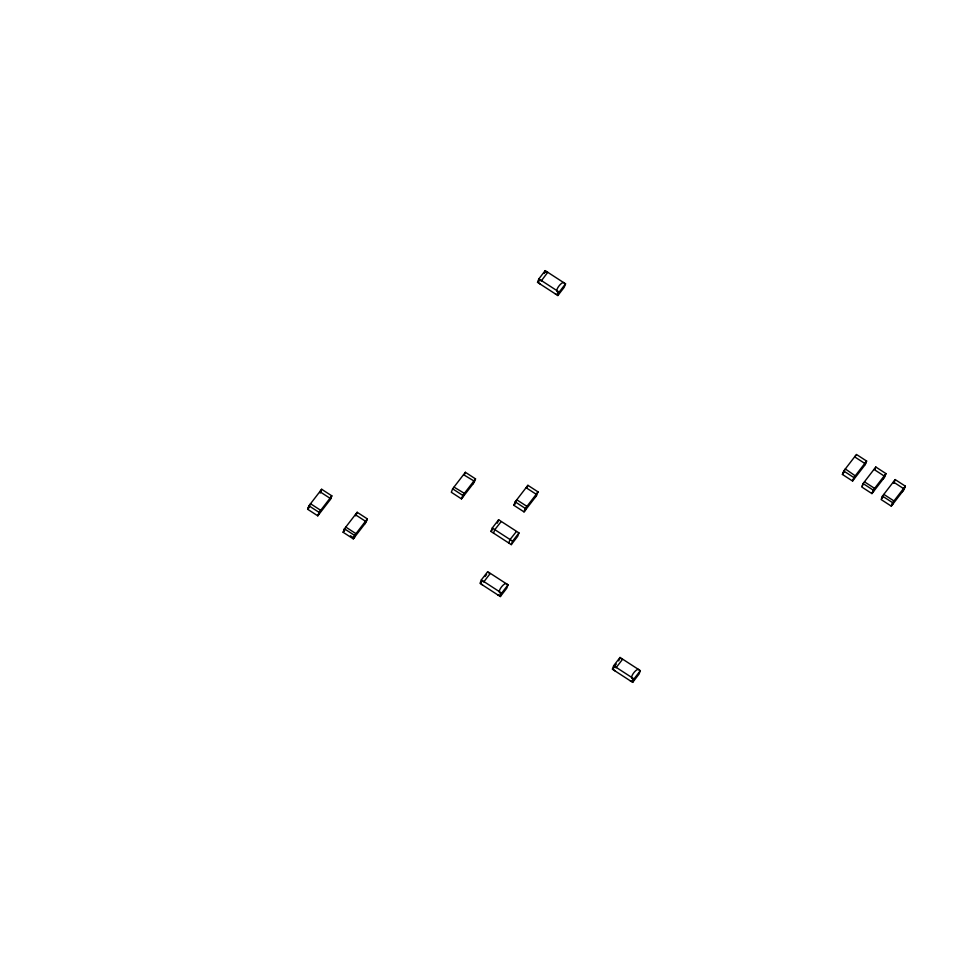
<?xml version="1.0" encoding="UTF-8"?>
<svg xmlns="http://www.w3.org/2000/svg" width="953" height="953" viewBox="0 0 953 953"><rect width="100%" height="100%" fill="white"/><g stroke="black" fill="none" stroke-linecap="round" stroke-linejoin="round"><path stroke-width="1.43" d="M307.616 509.247L308.939 505.805L321.661 489.27L331.835 495.858L330.512 499.312L317.79 515.835L307.616 509.247L309.213 507.187M320.089 492.856L321.125 490.164L319.934 491.724L330.095 498.312L331.287 496.763L330.262 499.443M320.339 492.713L321.661 489.27M317.79 515.835L319.112 512.392L331.835 495.858M318.326 514.942L320.696 510.32L310.535 503.732L308.164 508.354L309.356 506.793M343.116 532.262L344.438 528.82L357.172 512.285L367.334 518.885L366.012 522.327L353.289 538.862L343.116 532.262L344.712 530.202M343.664 531.369L344.7 528.689M345.891 527.14L356.053 533.728M355.433 514.739L365.595 521.327M355.588 515.871L356.625 513.19M356.279 514.584L357.172 512.285M353.289 538.862L354.611 535.407L367.334 518.885M350.442 535.765L353.825 537.957L354.861 535.276M354.873 536.789L353.825 537.957M364.415 524.4L366.786 519.778M452.639 488.829L451.317 492.272L461.478 498.872L474.201 482.337L475.523 478.894L465.362 472.295L452.639 488.829L462.801 495.417L461.478 498.872M454.081 487.15L464.385 493.356L463.063 496.799M463.623 474.749L473.927 480.955L472.605 484.398M537.528 282.35L538.85 278.907L545.211 270.64L565.546 283.827L564.224 287.27L557.862 295.537L537.528 282.35L539.124 280.289M464.48 474.594L465.362 472.295M540.077 284.006L538.314 282.386L539.338 279.705L541.244 280.932L547.761 272.296L545.7 271.438L544.115 273.499M544.33 272.939L545.211 270.64M555.325 293.893L557.374 294.739L558.398 292.059C552.823 292.118 563.449 278.443 564.76 283.791M557.862 295.537L559.185 292.094L565.546 283.827M490.95 531.452L492.272 528.01L498.633 519.742L518.968 532.918L517.646 536.372L511.284 544.639L490.95 531.452L492.534 529.391M493.487 533.096L494.81 529.654L501.028 521.767M497.311 523.185L498.633 519.742M481.336 579.924L480.014 583.367L500.349 596.554L506.71 588.287L508.032 584.844L487.698 571.657L481.336 579.924L501.671 593.111L500.349 596.554M482.563 585.023L480.8 583.403L481.825 580.722L483.731 581.949L490.092 573.694L488.186 572.455M536.753 495.357L524.031 511.892L513.858 505.304L515.18 501.85L527.902 485.315L538.076 491.915L535.157 497.43M514.406 504.399L516.776 499.789L526.938 506.377L524.567 510.987L525.615 509.819M527.021 487.614L527.902 485.315M508.735 542.984L510.058 539.541L516.276 531.655M511.284 544.639L512.607 541.185L518.968 532.918M524.031 511.892L525.353 508.437L538.076 491.915M497.8 594.91L499.86 595.756L501.445 593.695M499.86 595.756L500.885 593.076C495.31 593.135 505.936 579.46 507.246 584.808M613.661 665.73L612.338 669.173L632.673 682.36L639.034 674.093L640.356 670.65L620.022 657.463L613.661 665.73L633.995 678.905L632.673 682.36M614.876 670.829L613.124 669.209L614.149 666.516L616.055 667.755L622.416 659.488L620.51 658.261M618.7 660.905L620.022 657.463M630.124 680.704L632.184 681.562L633.769 679.501M632.184 681.562L633.209 678.881C627.634 678.929 638.26 665.265 639.57 670.614M842.404 474.439L843.739 470.996L856.461 454.462L866.622 461.061L865.3 464.504L852.578 481.039L842.404 474.439L844.144 471.997M842.952 473.546L845.323 468.936L855.341 475.904M852.578 481.039L853.9 477.584L866.622 461.061M853.126 480.133L854.15 477.453M864.883 463.503L854.722 456.916L855.913 455.367M865.05 464.635L866.074 461.955M863.096 483.552L861.774 487.007L871.935 493.594L884.658 477.06L885.98 473.617L875.819 467.018L863.096 483.552L873.258 490.14L871.935 493.594M862.322 486.101L863.347 483.421M864.538 481.873L874.711 488.46M874.08 469.472L884.253 476.059M874.937 469.317L875.819 467.018M873.508 490.009L872.483 492.689L873.532 491.522M883.074 479.133L885.444 474.511M882.466 496.108L881.144 499.563L891.305 506.15L904.028 489.616L905.35 486.173L895.189 479.585L882.466 496.108L892.627 502.696L891.305 506.15M882.716 495.977L881.68 498.657L882.728 497.49M883.907 494.428L894.069 501.016M893.449 482.027L903.611 488.615M893.616 483.159L894.641 480.479M893.866 483.028L895.189 479.585M892.878 502.565L891.853 505.245L892.89 504.077M902.431 491.688L904.802 487.066M462.801 495.417L475.523 478.894M527.366 486.221L526.175 487.769L536.336 494.357L537.528 492.808M513.858 505.304L515.454 503.232M485.006 576.589L486.602 574.516M501.671 593.111L508.032 584.844M614.721 666.076L616.317 664.015M633.995 678.905L640.356 670.65M873.258 490.14L885.98 473.617M892.627 502.696L905.35 486.173M843.739 470.996L853.9 477.584M538.85 278.907L559.185 292.094M515.18 501.85L525.353 508.437M492.272 528.01L512.607 541.185M308.939 505.805L319.112 512.392M344.438 528.82L354.611 535.407"/></g></svg>
